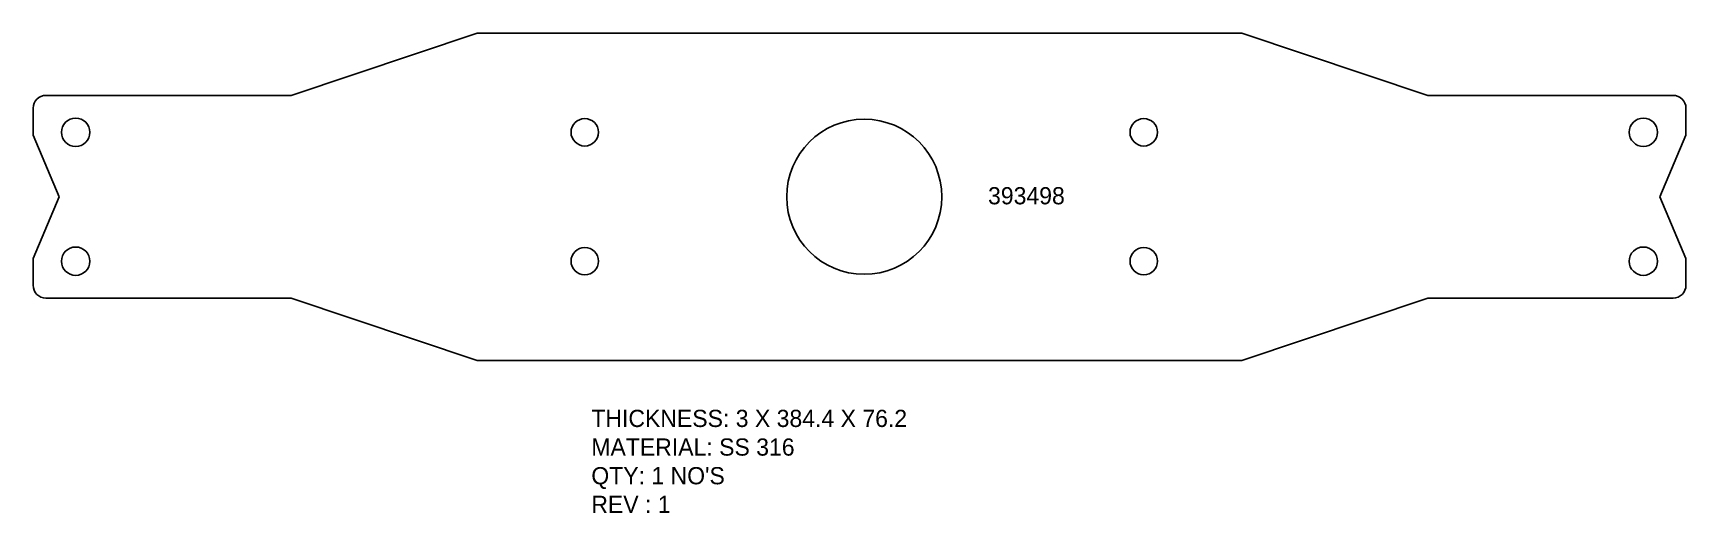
# Model space of a CAD drawing. Header units: inches. Extents: x 2359 to 2743, y -218 to -106.
import ezdxf

# ---------------------------------------------------------------- set-up
doc = ezdxf.new("R2010")
doc.units = ezdxf.units.IN
doc.header["$MEASUREMENT"] = 0
doc.layers.add('LaserCutting', color=3, linetype='Continuous')

msp = doc.modelspace()

# ---------------------------------------------------------------- linework, layer by layer
at = {"layer": 'LaserCutting'}
for p, q in [((2418.98, -120.35), (2462.28, -105.85)), ((2462.28, -105.85), (2640.08, -105.85)), ((2683.38, -120.35), (2640.08, -105.85)), ((2361.98, -120.35), (2418.98, -120.35)), ((2683.38, -120.35), (2740.38, -120.35)), ((2358.98, -123.35), (2358.98, -129.58)), ((2743.38, -123.35), (2743.38, -129.58)), ((2365.08, -143.95), (2358.98, -129.58)), ((2737.28, -143.95), (2743.38, -129.58)), ((2365.08, -143.95), (2358.98, -158.32)), ((2737.28, -143.95), (2743.38, -158.32)), ((2358.98, -158.32), (2358.98, -164.55)), ((2743.38, -158.32), (2743.38, -164.55)), ((2361.98, -167.55), (2418.98, -167.55)), ((2418.98, -167.55), (2462.28, -182.05)), ((2683.38, -167.55), (2640.08, -182.05)), ((2683.38, -167.55), (2740.38, -167.55)), ((2462.28, -182.05), (2640.08, -182.05))]:
    msp.add_line(p, q, dxfattribs=at)
for centre, radius in [((2368.88, -128.95), 3.3), ((2487.28, -128.95), 3.19), ((2552.28, -143.95), 18.04), ((2617.28, -128.95), 3.19), ((2733.48, -128.95), 3.3), ((2368.88, -158.95), 3.3), ((2487.28, -158.95), 3.19), ((2617.28, -158.95), 3.19), ((2733.48, -158.95), 3.3)]:
    msp.add_circle(centre, radius, dxfattribs=at)
for centre, start, end in [((2361.98, -123.35), 90, 180), ((2740.38, -123.35), 0, 90), ((2361.98, -164.55), 180, 270), ((2740.38, -164.55), 270, 0)]:
    msp.add_arc(centre, 3, start, end, dxfattribs=at)

# ---------------------------------------------------------------- texts
at = {"layer": 'LaserCutting', "insert": (2581.07, -141.71), "char_height": 4, "attachment_point": 1}
msp.add_mtext_dynamic_manual_height_columns('{\\fCentury Gothic|b0|i0|c0|p34;\\C1;393498}', width=122.5539, gutter_width=1, heights=[0], dxfattribs=at)
at = {"layer": 'LaserCutting', "insert": (2488.81, -193.53), "char_height": 4, "width": 174.5146, "attachment_point": 1}
msp.add_mtext("{\\fCentury Gothic|b0|i0|c0|p18;THICKNESS: 3 X 384.4 X 76.2\\PMATERIAL: SS 316\\PQTY: 1 NO'S\\PREV : 1}", dxfattribs=at)

doc.saveas('drawing.dxf')
